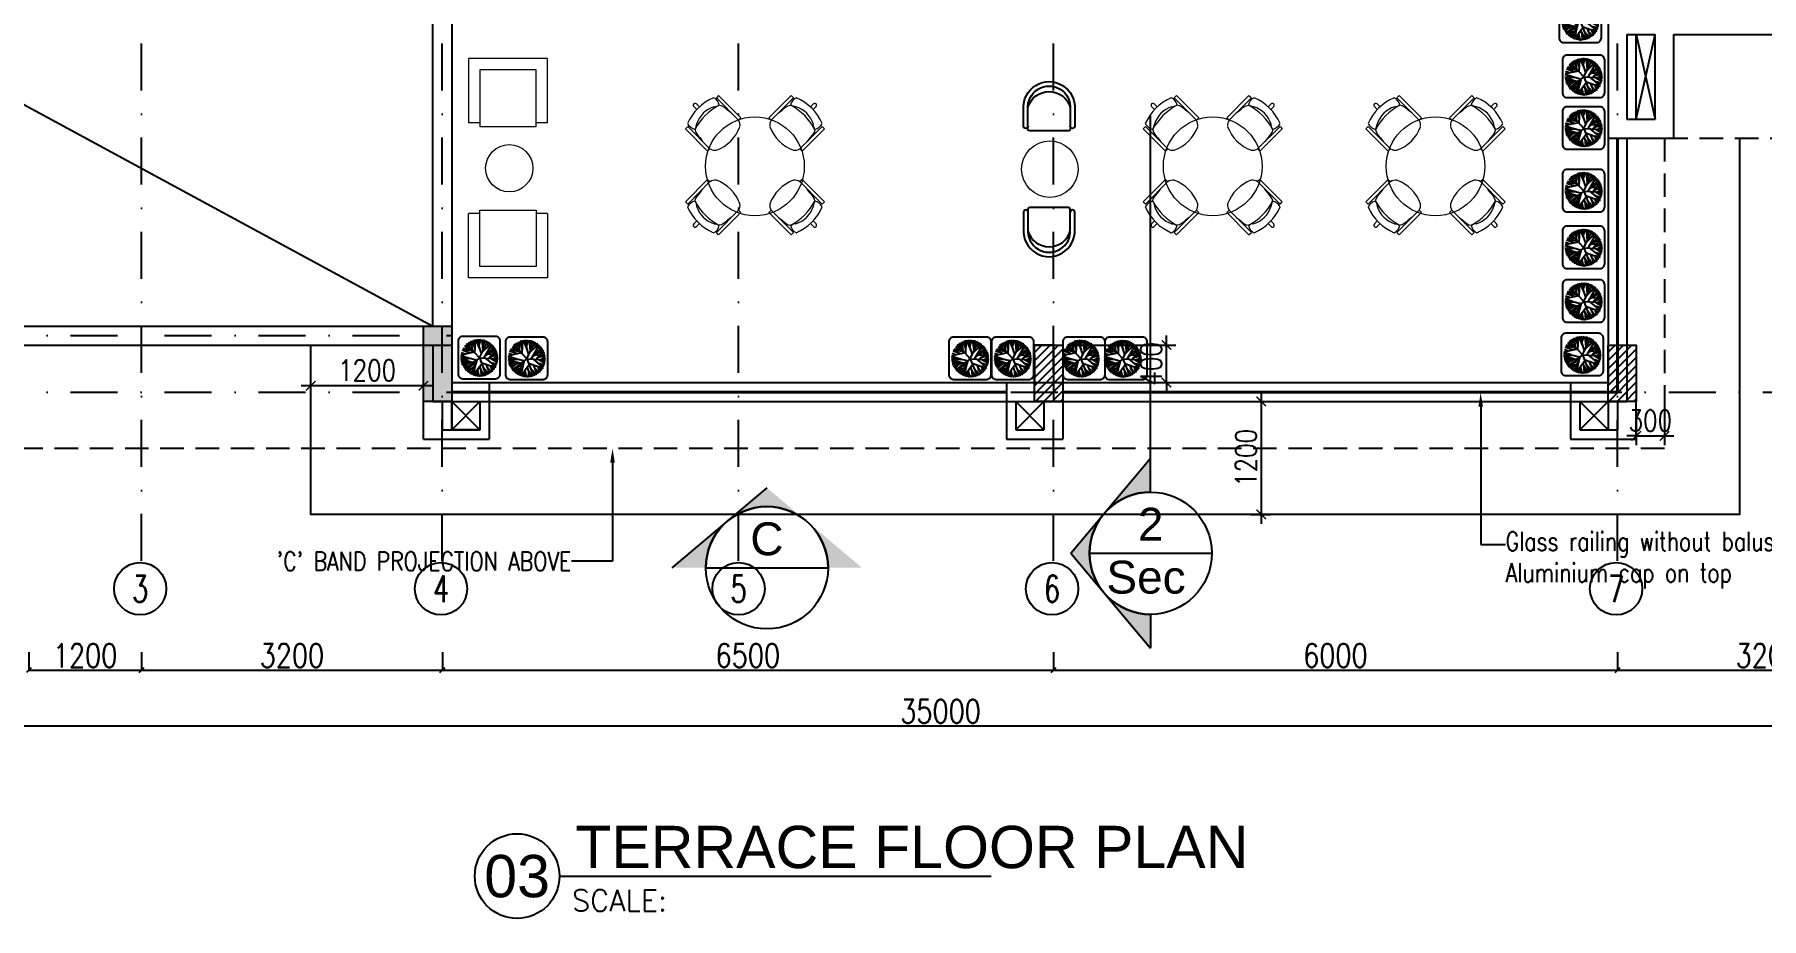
# Model space of a CAD drawing. Extents: x -32840 to 422982, y 280745 to 888746.
# Drawn here: x 221653 to 240023, y 336910 to 346305 of the extents above; entities that cross this region are included whole.
import ezdxf
from ezdxf import colors
from ezdxf.entities.mleader import LeaderData, LeaderLine
from ezdxf.enums import TextEntityAlignment as Align
from ezdxf.math import Vec2, Vec3

# ---------------------------------------------------------------- set-up
doc = ezdxf.new("R2010")
doc.units = 0
doc.header["$LTSCALE"] = 1000
doc.header["$PDMODE"] = 3
for name, pattern in [('CONTINOUS', [0]), ('DASHDOT', [1, 0.5, -0.25, 0, -0.25]), ('HIDDEN', [0.375, 0.25, -0.125])]:
    doc.linetypes.add(name, pattern=pattern)
doc.layers.get('Defpoints').update_dxf_attribs({"linetype": 'HIDDEN'})
for name, color, linetype in [('3', 3, 'Continuous'), ('A-Chejja', 5, 'HIDDEN'), ('a-dim', 3, 'Continuous'), ('A-duct', 1, 'Continuous'), ('A-Floor Projection', 5, 'CONTINOUS'), ('A-GRID', 31, 'DASHDOT'), ('A-GRID NO', 40, 'CONTINOUS'), ('A-LOW-WALL', 4, 'Continuous'), ('A-Rail', 1, 'Continuous'), ('A-Tag LVl', 2, 'Continuous'), ('A-TXT', 6, 'Continuous'), ('A-WALL', 7, 'CONTINOUS'), ('AR-FURNITURE', 1, 'Continuous'), ('N-LANDSCAPE', 94, 'Continuous'), ('Ra-Hatch', 251, 'Continuous'), ('S-RCWALL', 10, 'Continuous'), ('S-RCWALL HATCH', 165, 'Continuous')]:
    doc.layers.add(name, color=color, linetype=linetype)
doc.layers.add('A-Area duct', color=50, linetype='Continuous', plot=False)
doc.layers.add('A-Dim grid', color=3, linetype='Continuous', transparency=0.5)
doc.layers.add('N-FURN', color=1, linetype='Continuous', lineweight=20)
doc.styles.add('Arial', font='arial.ttf')
doc.styles.add('ROMANS', font='romans.shx', dxfattribs={"width": 0.8})
doc.dimstyles.new('A-Dim Grid', dxfattribs={"dimscale": 100, "dimtxt": 2.5, "dimasz": 0.5, "dimexe": 0, "dimexo": 0, "dimgap": 0.3, "dimtad": 1, "dimdec": 0, "dimlfac": -0.01, "dimzin": 3, "dimdsep": 46, "dimtxsty": 'ROMANS', "dimblk": 'OBLIQUE', "dimcen": 5, "dimclrd": 256, "dimclre": 8, "dimclrt": 4, "dimadec": 0, "dimazin": 0, "dimtfac": 1, "dimtdec": 0, "dimtix": 1, "dimtmove": 1, "dimatfit": 3, "dimfxl": 1, "dimfrac": 2, "dimtolj": 1, "dimtzin": 3, "dimlwd": -1, "dimarcsym": 0})
doc.dimstyles.new('dim-1', dxfattribs={"dimscale": 100, "dimtxt": 2.25, "dimasz": 1, "dimexe": 1, "dimexo": 1, "dimgap": 0.5, "dimtad": 1, "dimdec": 0, "dimzin": 3, "dimdsep": 46, "dimtxsty": 'ROMANS', "dimblk": 'ARCHTICK', "dimcen": 0.0625, "dimdle": 1, "dimclrd": 256, "dimclre": 256, "dimclrt": 6, "dimadec": 0, "dimazin": 0, "dimtfac": 1, "dimtdec": 0, "dimtix": 1, "dimtmove": 1, "dimatfit": 3, "dimfxl": 1, "dimfrac": 2, "dimtolj": 1, "dimtzin": 3, "dimarcsym": 0})
pattern_1 = [(45, (225112.27, 435980.47), (-44.194174, 44.194174), [])]

# ---------------------------------------------------------------- blocks, each defined once
blk = doc.blocks.new('TAG-LABEL')
at = {"linetype": 'Continuous'}
blk.add_line((-65.32, 0), (-24.49, 0), dxfattribs=at)
blk.add_circle((-69.32, 0), 4, dxfattribs=at)
at = {"color": 6, "style": 'ROMANS'}
blk.add_text('SCALE:', height=2, dxfattribs=at).set_placement((-64.13, -3.31))
at = {"color": 6}
for tag, p, height, style in [('LABELNAME', (-63.82, 0.75), 4, 'Arial'), ('SCALE', (-52.05, -3.31), 2, 'ROMANS'), ('DES.LINE.01', (-63.94, -6.44), 2, 'ROMANS'), ('DES.LINE.02', (-63.94, -9.56), 2, 'ROMANS')]:
    blk.add_attdef(tag, p, '', height=height, dxfattribs=dict(at, style=style))
at = {"color": 6, "style": 'Arial'}
blk.add_attdef('88', text='', height=4, dxfattribs=at).set_placement((-69.32, 0), align=Align.MIDDLE_CENTER)
blk = doc.blocks.new('TAG-SEC')
blk.add_line((-6.5, 0), (6.5, 0))
blk.add_circle((0, 0), 6.5)
at = {"color": 6, "style": 'Arial'}
blk.add_attdef('88', text='', height=3.5, dxfattribs=at).set_placement((0, 3.08), align=Align.MIDDLE_CENTER)
at = {"color": 6, "style": 'ROMANS', "width": 0.708488}
blk.add_attdef('X8-X-8888', text='', height=1.75, dxfattribs=at).set_placement((-5.58, -2.55), (5.58, -2.55), align=Align.FIT)
blk = doc.blocks.new('TAG-SEC-ARROW')
h = blk.add_hatch(color=256)
h.paths.add_polyline_path([(-10.11, 0), (-6.5, 0, -0.2206), (-4.2, 4.96)])
h.paths.add_polyline_path([(0, 8.49), (-4.16, 5, -0.175251), (0, 6.5, -0.175251), (4.16, 5)])
h.paths.add_polyline_path([(4.2, 4.96, -0.2206), (6.5, 0), (10.11, 0)])
for p, q in [((0, 8.49), (-10.11, 0)), ((0, 8.49), (10.11, 0)), ((-6.5, 0), (-10.11, 0)), ((6.5, 0), (46.5, 0))]:
    blk.add_line(p, q)
blk.add_arc((0, 0), 6.5, 0, 180)
blk = doc.blocks.new('A$Ce1edbb18')
at = {"layer": 'A-Tag LVl'}
h = blk.add_hatch(color=256, dxfattribs=at)
h.paths.add_polyline_path([(14742, -15568), (15103, -15568, -0.2206), (15333, -15071)])
h.paths.add_polyline_path([(15753, -14719), (15337, -15068, -0.175251), (15753, -14918, -0.175251), (16169, -15068)])
h.paths.add_polyline_path([(16173, -15071, -0.2206), (16403, -15568), (16764, -15568)])
blk.add_line((15753, -14719), (14742, -15568), dxfattribs=at)
blk.add_arc((15753, -15568), 650, 0, 180, dxfattribs=at)
at = {"layer": 'A-Tag LVl', "xscale": 100.0000000000005, "yscale": 100.0000000000005, "zscale": 100.0000000000005, "rotation": 90}
blk.add_blockref('TAG-SEC-ARROW', (19835, -15413), dxfattribs=at)
at = {"layer": 'A-Tag LVl'}
ref = blk.add_blockref('TAG-SEC', (19835, -15413), dxfattribs=dict(at, xscale=100, yscale=100, zscale=100))
ref.add_attrib('88', '2', dxfattribs={"layer": '0', "color": 6, "height": 350, "style": 'Arial'}).set_placement((19835, -15105), align=Align.MIDDLE_CENTER)
ref.add_attrib('X8-X-8888', 'Sec', dxfattribs={"layer": '0', "color": 6, "height": 350, "rotation": 360, "style": 'Arial'}).set_placement((19786, -15667), align=Align.MIDDLE_CENTER)
at = {"layer": 'A-Tag LVl', "xscale": 100, "yscale": 100, "zscale": 100}
blk.add_blockref('TAG-SEC', (15753, -15568), dxfattribs=at).add_auto_attribs({'88': 'C'})
blk = doc.blocks.new('_Oblique')
at = {"color": 0, "linetype": 'ByBlock', "lineweight": -2}
blk.add_line((-0.5, -0.5), (0.5, 0.5), dxfattribs=at)
at = {"color": 0, "linetype": 'ByBlock'}
blk.add_line((-0.5, -0.5), (0.5, 0.5), dxfattribs=at)
blk = doc.blocks.new('*D2614')
at = {"layer": 'A-Dim grid', "color": 8, "lineweight": -2, "transparency": 16777216}
for p, q in [((221591, 339740), (221591, 339549)), ((222791, 339740), (222791, 339549))]:
    blk.add_line(p, q, dxfattribs=at)
at = {"layer": 'A-Dim grid', "transparency": 16777216}
blk.add_line((221591, 339549), (222791, 339549), dxfattribs=at)
at = {"layer": 'Defpoints', "color": 0, "transparency": 16777216}
for p in [(221591, 339740), (222791, 339740), (222791, 339549)]:
    blk.add_point(p, dxfattribs=at)
at = {"layer": 'A-Dim grid', "transparency": 16777216, "xscale": 50, "yscale": 50, "zscale": 50, "rotation": 180}
blk.add_blockref('_Oblique', (221591, 339549), dxfattribs=at)
at = {"layer": 'A-Dim grid', "transparency": 16777216, "xscale": 50, "yscale": 50, "zscale": 50}
blk.add_blockref('_Oblique', (222791, 339549), dxfattribs=at)
at = {"layer": 'A-Dim grid', "color": 4, "transparency": 16777216, "insert": (222191, 339704), "char_height": 250, "attachment_point": 5, "style": 'ROMANS'}
blk.add_mtext('\\A1;1200', dxfattribs=at)
blk = doc.blocks.new('*D2615')
at = {"layer": 'A-Dim grid', "color": 8, "lineweight": -2, "transparency": 16777216}
for p, q in [((222791, 339740), (222791, 339549)), ((225991, 339740), (225991, 339549))]:
    blk.add_line(p, q, dxfattribs=at)
at = {"layer": 'A-Dim grid', "transparency": 16777216}
blk.add_line((222791, 339549), (225991, 339549), dxfattribs=at)
at = {"layer": 'Defpoints', "color": 0, "transparency": 16777216}
for p in [(222791, 339740), (225991, 339740), (225991, 339549)]:
    blk.add_point(p, dxfattribs=at)
at = {"layer": 'A-Dim grid', "transparency": 16777216, "xscale": 50, "yscale": 50, "zscale": 50, "rotation": 180}
blk.add_blockref('_Oblique', (222791, 339549), dxfattribs=at)
at = {"layer": 'A-Dim grid', "transparency": 16777216, "xscale": 50, "yscale": 50, "zscale": 50}
blk.add_blockref('_Oblique', (225991, 339549), dxfattribs=at)
at = {"layer": 'A-Dim grid', "color": 4, "transparency": 16777216, "insert": (224391, 339704), "char_height": 250, "attachment_point": 5, "style": 'ROMANS'}
blk.add_mtext('\\A1;3200', dxfattribs=at)
blk = doc.blocks.new('*D2616')
at = {"layer": 'A-Dim grid', "color": 8, "lineweight": -2, "transparency": 16777216}
for p, q in [((225991, 339740), (225991, 339549)), ((232491, 339740), (232491, 339549))]:
    blk.add_line(p, q, dxfattribs=at)
at = {"layer": 'A-Dim grid', "transparency": 16777216}
blk.add_line((225991, 339549), (232491, 339549), dxfattribs=at)
at = {"layer": 'Defpoints', "color": 0, "transparency": 16777216}
for p in [(225991, 339740), (232491, 339740), (232491, 339549)]:
    blk.add_point(p, dxfattribs=at)
at = {"layer": 'A-Dim grid', "transparency": 16777216, "xscale": 50, "yscale": 50, "zscale": 50, "rotation": 180}
blk.add_blockref('_Oblique', (225991, 339549), dxfattribs=at)
at = {"layer": 'A-Dim grid', "transparency": 16777216, "xscale": 50, "yscale": 50, "zscale": 50}
blk.add_blockref('_Oblique', (232491, 339549), dxfattribs=at)
at = {"layer": 'A-Dim grid', "color": 4, "transparency": 16777216, "insert": (229241, 339704), "char_height": 250, "attachment_point": 5, "style": 'ROMANS'}
blk.add_mtext('\\A1;6500', dxfattribs=at)
blk = doc.blocks.new('*D2617')
at = {"layer": 'A-Dim grid', "color": 8, "lineweight": -2, "transparency": 16777216}
for p, q in [((232491, 339740), (232491, 339549)), ((238491, 339740), (238491, 339549))]:
    blk.add_line(p, q, dxfattribs=at)
at = {"layer": 'A-Dim grid', "transparency": 16777216}
blk.add_line((232491, 339549), (238491, 339549), dxfattribs=at)
at = {"layer": 'Defpoints', "color": 0, "transparency": 16777216}
for p in [(232491, 339740), (238491, 339740), (238491, 339549)]:
    blk.add_point(p, dxfattribs=at)
at = {"layer": 'A-Dim grid', "transparency": 16777216, "xscale": 50, "yscale": 50, "zscale": 50, "rotation": 180}
blk.add_blockref('_Oblique', (232491, 339549), dxfattribs=at)
at = {"layer": 'A-Dim grid', "transparency": 16777216, "xscale": 50, "yscale": 50, "zscale": 50}
blk.add_blockref('_Oblique', (238491, 339549), dxfattribs=at)
at = {"layer": 'A-Dim grid', "color": 4, "transparency": 16777216, "insert": (235491, 339704), "char_height": 250, "attachment_point": 5, "style": 'ROMANS'}
blk.add_mtext('\\A1;6000', dxfattribs=at)
blk = doc.blocks.new('*D2618')
at = {"layer": 'A-Dim grid', "color": 8, "lineweight": -2, "transparency": 16777216}
for p, q in [((238491, 339740), (238491, 339549)), ((241691, 339740), (241691, 339549))]:
    blk.add_line(p, q, dxfattribs=at)
at = {"layer": 'A-Dim grid', "transparency": 16777216}
blk.add_line((238491, 339549), (241691, 339549), dxfattribs=at)
at = {"layer": 'Defpoints', "color": 0, "transparency": 16777216}
for p in [(238491, 339740), (241691, 339740), (241691, 339549)]:
    blk.add_point(p, dxfattribs=at)
at = {"layer": 'A-Dim grid', "transparency": 16777216, "xscale": 50, "yscale": 50, "zscale": 50, "rotation": 180}
blk.add_blockref('_Oblique', (238491, 339549), dxfattribs=at)
at = {"layer": 'A-Dim grid', "transparency": 16777216, "xscale": 50, "yscale": 50, "zscale": 50}
blk.add_blockref('_Oblique', (241691, 339549), dxfattribs=at)
at = {"layer": 'A-Dim grid', "color": 4, "transparency": 16777216, "insert": (240091, 339704), "char_height": 250, "attachment_point": 5, "style": 'ROMANS'}
blk.add_mtext('\\A1;3200', dxfattribs=at)
blk = doc.blocks.new('*D2619')
at = {"layer": 'A-Dim grid', "color": 8, "lineweight": -2, "transparency": 16777216}
for p, q in [((213791, 339621), (213791, 338956)), ((248791, 339621), (248791, 338956))]:
    blk.add_line(p, q, dxfattribs=at)
at = {"layer": 'A-Dim grid', "transparency": 16777216}
blk.add_line((213791, 338956), (248791, 338956), dxfattribs=at)
at = {"layer": 'Defpoints', "color": 0, "transparency": 16777216}
for p in [(213791, 339621), (248791, 339621), (248791, 338956)]:
    blk.add_point(p, dxfattribs=at)
at = {"layer": 'A-Dim grid', "transparency": 16777216, "xscale": 50, "yscale": 50, "zscale": 50, "rotation": 180}
blk.add_blockref('_Oblique', (213791, 338956), dxfattribs=at)
at = {"layer": 'A-Dim grid', "transparency": 16777216, "xscale": 50, "yscale": 50, "zscale": 50}
blk.add_blockref('_Oblique', (248791, 338956), dxfattribs=at)
at = {"layer": 'A-Dim grid', "color": 4, "transparency": 16777216, "insert": (231291, 339111), "char_height": 250, "attachment_point": 5, "style": 'ROMANS'}
blk.add_mtext('\\A1;35000', dxfattribs=at)
blk = doc.blocks.new('_ArchTick')
at = {"color": 0, "linetype": 'ByBlock', "const_width": 0.15}
blk.add_lwpolyline([(-0.5, -0.5), (0.5, 0.5)], dxfattribs=at)
blk = doc.blocks.new('*D2535')
at = {"layer": 'a-dim', "lineweight": -2, "transparency": 16777216}
for p, q in [((224591, 342505), (224591, 342673)), ((225791, 342505), (225791, 342673)), ((225891, 342573), (224491, 342573))]:
    blk.add_line(p, q, dxfattribs=at)
at = {"layer": 'Defpoints', "color": 0, "transparency": 16777216}
for p in [(224591, 342573), (224591, 342405), (225791, 342405)]:
    blk.add_point(p, dxfattribs=at)
at = {"layer": 'a-dim', "lineweight": -2, "transparency": 16777216, "xscale": 100, "yscale": 100, "zscale": 100, "rotation": 180}
blk.add_blockref('_ArchTick', (224591, 342573), dxfattribs=at)
at = {"layer": 'a-dim', "lineweight": -2, "transparency": 16777216, "xscale": 100, "yscale": 100, "zscale": 100}
blk.add_blockref('_ArchTick', (225791, 342573), dxfattribs=at)
at = {"layer": 'a-dim', "color": 6, "transparency": 16777216, "insert": (225191, 342736), "char_height": 225, "attachment_point": 5, "style": 'ROMANS'}
blk.add_mtext('\\A1;1200', dxfattribs=at)
blk = doc.blocks.new('*D2536')
at = {"layer": 'a-dim', "lineweight": -2, "transparency": 16777216}
for p, q in [((238691, 342305), (238691, 341939)), ((238991, 342305), (238991, 341939)), ((238691, 342039), (238591, 342039)), ((238691, 342039), (238991, 342039)), ((238991, 342039), (239091, 342039))]:
    blk.add_line(p, q, dxfattribs=at)
at = {"layer": 'Defpoints', "color": 0, "transparency": 16777216}
for p in [(238691, 342405), (238991, 342405), (238991, 342039)]:
    blk.add_point(p, dxfattribs=at)
at = {"layer": 'a-dim', "lineweight": -2, "transparency": 16777216, "xscale": 100, "yscale": 100, "zscale": 100}
blk.add_blockref('_ArchTick', (238691, 342039), dxfattribs=at)
at = {"layer": 'a-dim', "lineweight": -2, "transparency": 16777216, "xscale": 100, "yscale": 100, "zscale": 100, "rotation": 180}
blk.add_blockref('_ArchTick', (238991, 342039), dxfattribs=at)
at = {"layer": 'a-dim', "color": 6, "transparency": 16777216, "insert": (238841, 342202), "char_height": 225, "attachment_point": 5, "style": 'ROMANS'}
blk.add_mtext('\\A1;300', dxfattribs=at)
blk = doc.blocks.new('*D2543')
at = {"layer": 'a-dim', "lineweight": -2, "transparency": 16777216}
for p, q in [((232691, 343005), (233793, 343005)), ((233693, 343005), (233693, 343105)), ((233693, 342605), (233693, 343005)), ((232691, 342605), (233793, 342605)), ((233693, 342605), (233693, 342505))]:
    blk.add_line(p, q, dxfattribs=at)
at = {"layer": 'Defpoints', "color": 0, "transparency": 16777216}
for p in [(232591, 343005), (233693, 343005), (232591, 342605)]:
    blk.add_point(p, dxfattribs=at)
at = {"layer": 'a-dim', "lineweight": -2, "transparency": 16777216, "xscale": 100, "yscale": 100, "zscale": 100}
for p, rotation in [((233693, 343005), 270), ((233693, 342605), 90)]:
    blk.add_blockref('_ArchTick', p, dxfattribs=dict(at, rotation=rotation))
at = {"layer": 'a-dim', "color": 6, "transparency": 16777216, "insert": (233531, 342805), "char_height": 225, "attachment_point": 5, "rotation": 90, "style": 'ROMANS'}
blk.add_mtext('\\A1;400', dxfattribs=at)
blk = doc.blocks.new('*D2718')
at = {"layer": 'a-dim', "lineweight": -2, "transparency": 16777216}
for p, q in [((234702, 342505), (234702, 341105)), ((234589, 342405), (234802, 342405)), ((234589, 341205), (234802, 341205))]:
    blk.add_line(p, q, dxfattribs=at)
at = {"layer": 'Defpoints', "color": 0, "transparency": 16777216}
for p in [(234489, 342405), (234489, 341205), (234702, 341205)]:
    blk.add_point(p, dxfattribs=at)
at = {"layer": 'a-dim', "lineweight": -2, "transparency": 16777216, "xscale": 100, "yscale": 100, "zscale": 100}
for p, rotation in [((234702, 342405), 90), ((234702, 341205), 270)]:
    blk.add_blockref('_ArchTick', p, dxfattribs=dict(at, rotation=rotation))
at = {"layer": 'a-dim', "color": 6, "transparency": 16777216, "insert": (234540, 341805), "char_height": 225, "attachment_point": 5, "rotation": 90, "style": 'ROMANS'}
blk.add_mtext('\\A1;1200', dxfattribs=at)
blk = doc.blocks.new('WWWWW')
at = {"layer": 'N-FURN', "lineweight": 5}
for p, q in [((370912, -176778), (370943, -176810)), ((370972, -176781), (370941, -176750)), ((371128, -176780), (371156, -176775)), ((371156, -176775), (371182, -176763)), ((371208, -176769), (371182, -176763)), ((371240, -176789), (371208, -176769)), ((371271, -176817), (371240, -176789)), ((371311, -176845), (371271, -176817)), ((371813, -176845), (371853, -176817)), ((371853, -176817), (371884, -176789)), ((371884, -176789), (371917, -176769)), ((371917, -176769), (371942, -176763)), ((371969, -176775), (371942, -176763)), ((371997, -176780), (371969, -176775)), ((372152, -176781), (372184, -176750)), ((372212, -176778), (372182, -176810)), ((370925, -177020), (370936, -176993)), ((370925, -177020), (370930, -177045)), ((370930, -177045), (370950, -177078)), ((370936, -176993), (370942, -176965)), ((370950, -177078), (370978, -177109)), ((372174, -177078), (372147, -177109)), ((372194, -177045), (372174, -177078)), ((372188, -176993), (372183, -176965)), ((372200, -177020), (372188, -176993)), ((372200, -177020), (372194, -177045)), ((370978, -177109), (371006, -177149)), ((372147, -177109), (372118, -177149)), ((370925, -177783), (370930, -177757)), ((370925, -177783), (370936, -177809)), ((370930, -177757), (370950, -177725)), ((370936, -177809), (370942, -177837)), ((370950, -177725), (370978, -177693)), ((370978, -177693), (371006, -177654)), ((372147, -177693), (372118, -177654)), ((372174, -177725), (372147, -177693)), ((372194, -177757), (372174, -177725)), ((372188, -177809), (372183, -177837)), ((372200, -177783), (372188, -177809)), ((372200, -177783), (372194, -177757)), ((370912, -178025), (370943, -177993)), ((371271, -177986), (371240, -178014)), ((371311, -177958), (371271, -177986)), ((371813, -177958), (371853, -177986)), ((371853, -177986), (371884, -178014)), ((372212, -178025), (372182, -177993)), ((370972, -178022), (370941, -178053)), ((371128, -178023), (371156, -178028)), ((371156, -178028), (371182, -178039)), ((371208, -178034), (371182, -178039)), ((371240, -178014), (371208, -178034)), ((371884, -178014), (371917, -178034)), ((371917, -178034), (371942, -178039)), ((371969, -178028), (371942, -178039)), ((371997, -178023), (371969, -178028)), ((372152, -178022), (372184, -178053))]:
    blk.add_line(p, q, dxfattribs=at)
for points in [[(371176, -176661), (371152, -176686), (371389, -176923), (371413, -176898)], [(371948, -176661), (371973, -176686), (371736, -176923), (371711, -176898)], [(370847, -176989), (370822, -177014), (371059, -177251), (371084, -177226)], [(372278, -176989), (372302, -177014), (372065, -177251), (372040, -177226)], [(370847, -177814), (370822, -177789), (371059, -177552), (371084, -177576)], [(372278, -177814), (372302, -177789), (372065, -177552), (372040, -177576)], [(371176, -178142), (371152, -178117), (371389, -177880), (371413, -177904)], [(371948, -178142), (371973, -178117), (371736, -177880), (371711, -177904)]]:
    blk.add_lwpolyline(points, close=True, dxfattribs=at)
blk.add_circle((371562, -177413), 525, dxfattribs=at)
for centre, radius, start, end in [((371329, -177168), 527, 113.1534, 156.6199), ((371081, -176778), 103, 8.1567, 66.3325), ((372044, -176778), 103, 113.6675, 171.8433), ((371795, -177168), 527, 23.3801, 66.8466), ((370926, -176764), 20.1, 44.5638, 225.2094), ((371468, -177307), 614, 118.1857, 152.168), ((371209, -177048), 280, 106.8842, 162.889), ((371656, -177307), 614, 27.832, 61.8143), ((371916, -177048), 280, 17.111, 73.1158), ((372198, -176764), 20.1, 314.7906, 135.4362), ((370959, -176893), 132, 210.2855, 254.7717), ((371011, -176849), 417, 289.7357, 340.0375), ((371297, -176978), 107, 352.8416, 31.0828), ((371827, -176978), 107, 148.9172, 187.1584), ((372113, -176849), 417, 199.9625, 250.2643), ((372165, -176893), 132, 285.2283, 329.7145), ((371139, -177142), 100, 236.8897, 277.6146), ((371986, -177142), 100, 262.3854, 303.1103), ((371139, -177660), 100, 82.3854, 123.1103), ((371011, -177954), 417, 19.9625, 70.2643), ((372113, -177954), 417, 109.7357, 160.0375), ((371986, -177660), 100, 56.8897, 97.6146), ((370959, -177910), 132, 105.2283, 149.7145), ((371468, -177496), 614, 207.832, 241.8143), ((371297, -177824), 107, 328.9172, 7.1584), ((371827, -177824), 107, 172.8416, 211.0828), ((371656, -177496), 614, 298.1857, 332.168), ((372165, -177910), 132, 30.2855, 74.7717), ((371329, -177634), 527, 203.3801, 246.8466), ((371209, -177755), 280, 197.111, 253.1158), ((371916, -177755), 280, 286.8842, 342.889), ((371795, -177634), 527, 293.1534, 336.6199), ((370926, -178039), 20.1, 134.7906, 315.4362), ((371081, -178025), 103, 293.6675, 351.8433), ((372044, -178025), 103, 188.1567, 246.3325), ((372198, -178039), 20.1, 224.5638, 45.2094)]:
    blk.add_arc(centre, radius, start, end, dxfattribs=at)
blk = doc.blocks.new('FSDFD')
at = {"layer": 'N-FURN'}
for p, q in [((-91899, -972803, 0), (-92739, -972814, 0)), ((-92739, -972814, 0), (-92730, -973498, 0)), ((-91890, -973486, 0), (-91899, -972803, 0)), ((-92017, -972924, 0), (-92618, -972932, 0)), ((-92618, -972932, 0), (-92610, -973533, 0)), ((-92009, -973525, 0), (-92017, -972924, 0)), ((-92610, -973496, 0), (-92730, -973498, 0)), ((-92610, -973533, 0), (-92009, -973525, 0)), ((-91890, -973486, 0), (-92010, -973488, 0))]:
    blk.add_line(p, q, dxfattribs=at)
blk = doc.blocks.new('DFGDF')
at = {"layer": 'AR-FURNITURE'}
for p, q in [((202460, 85242), (202460, 85059)), ((202507, 85272), (202507, 85059)), ((202938, 85291), (202526, 85291)), ((202957, 85059), (202957, 85272)), ((203005, 85059), (203005, 85242))]:
    blk.add_line(p, q, dxfattribs=at)
for centre, radius, start, end in [((202484, 85242), 23.7, 0, 180), ((202526, 85272), 19, 90, 180), ((202938, 85272), 19, 0, 90), ((202981, 85242), 23.7, 0, 180), ((202732, 85041), 273, 176.2971, 3.7029), ((202732, 85041), 226, 175.548, 4.452)]:
    blk.add_arc(centre, radius, start, end, dxfattribs=at)
at = {"layer": 'AR-FURNITURE', "color": 8}
blk.add_arc((202732, 85108), 235, 196.3349, 343.6651, dxfattribs=at)
blk = doc.blocks.new('A$C24053CDC')
at = {"layer": '3'}
for points in [[(198, 371), (121, 459)], [(154, 419), (133, 466)], [(169, 403), (145, 471)], [(169, 446), (146, 471)], [(247, 248), (156, 479)], [(234, 390), (173, 483)], [(202, 438), (189, 487)], [(243, 363), (198, 488)], [(224, 460), (207, 489)], [(215, 327), (327, 480)], [(226, 412), (222, 492)], [(266, 447), (230, 493)], [(272, 404), (255, 493)], [(287, 426), (267, 492)], [(278, 456), (283, 489)], [(280, 272), (339, 475)], [(282, 442), (306, 487)], [(300, 342), (329, 479)], [(320, 362), (360, 466)], [(247, 248), (0, 262)], [(65, 258), (0, 238)], [(28, 248), (0, 252)], [(52, 281), (3, 276)], [(48, 258), (3, 269)], [(45, 252), (3, 216)], [(43, 286), (4, 290)], [(105, 233), (4, 203)], [(93, 257), (8, 309)], [(41, 321), (11, 318)], [(104, 305), (15, 329)], [(69, 314), (23, 347)], [(125, 255), (27, 136)], [(169, 252), (31, 363)], [(81, 321), (36, 371), (100, 353), (78, 427)], [(222, 309), (37, 375)], [(67, 381), (45, 386)], [(89, 357), (52, 398)], [(76, 371), (61, 408)], [(89, 403), (67, 415)], [(189, 252), (81, 65)], [(93, 381), (84, 431)], [(149, 361), (89, 436)], [(141, 381), (100, 443)], [(161, 330), (109, 451)], [(133, 443), (116, 455)], [(247, 248), (137, 25)], [(249, 247), (248, 247), (245, 247), (248, 247), (249, 247)], [(247, 248), (442, 398)], [(247, 248), (417, 62)], [(287, 278), (493, 224)], [(291, 310), (435, 407)], [(300, 342), (398, 442)], [(327, 306), (483, 316)], [(339, 414), (381, 452)], [(339, 381), (432, 410)], [(339, 318), (435, 404)], [(344, 309), (493, 262)], [(347, 262), (494, 252)], [(367, 390), (414, 427)], [(367, 310), (462, 366)], [(385, 296), (489, 294)], [(389, 258), (493, 258)], [(393, 249), (493, 216)], [(405, 333), (452, 382)], [(409, 288), (493, 258)], [(418, 313), (474, 342)], [(424, 296), (487, 305)], [(437, 278), (490, 281)], [(441, 325), (469, 354)], [(455, 333), (479, 329)], [(459, 316), (482, 321)], [(57, 220), (4, 208)], [(78, 225), (8, 188)], [(76, 197), (11, 173)], [(45, 187), (19, 155)], [(117, 164), (31, 131)], [(169, 215), (32, 131)], [(64, 144), (36, 119)], [(156, 194), (41, 111)], [(81, 140), (45, 107)], [(95, 111), (51, 98)], [(118, 126), (60, 86)], [(178, 140), (88, 61)], [(137, 196), (92, 196)], [(210, 172), (92, 57)], [(122, 66), (98, 50)], [(137, 102), (112, 41)], [(165, 83), (121, 34)], [(152, 57), (158, 18)], [(191, 81), (169, 13)], [(178, 41), (182, 9)], [(189, 130), (193, 6)], [(197, 146), (211, 4)], [(219, 191), (282, 4)], [(252, 90), (224, 1)], [(239, 127), (295, 5)], [(243, 58), (268, 1)], [(250, 38), (243, 0)], [(306, 184), (299, 5)], [(302, 127), (335, 17)], [(315, 173), (490, 211)], [(319, 75), (319, 10)], [(328, 159), (466, 135)], [(339, 147), (352, 24)], [(343, 105), (380, 38)], [(347, 71), (374, 37)], [(352, 132), (459, 122)], [(370, 184), (473, 147)], [(377, 130), (437, 90)], [(381, 102), (381, 41)], [(381, 74), (393, 47)], [(385, 147), (470, 142)], [(394, 85), (400, 53)], [(405, 111), (428, 79)], [(435, 197), (485, 179)]]:
    blk.add_lwpolyline(points, dxfattribs=at)
blk = doc.blocks.new('Tag-Stair-No')
blk.add_circle((0, 0), 1.369)
at = {"color": 6, "style": 'ROMANS', "width": 0.7}
blk.add_attdef('SN', text='', height=1.4, dxfattribs=at).set_placement((0, -0.003), align=Align.MIDDLE)
blk = doc.blocks.new('GR')
at = {"layer": 'A-GRID'}
for p, q in [((225368, 436985), (225368, 465812)), ((228568, 436985), (228568, 465812)), ((231718, 436985), (231718, 465812)), ((235068, 436985), (235068, 465812)), ((241068, 436985), (241068, 465812)), ((213612, 439380), (228668, 439380)), ((213612, 438780), (256876, 438780))]:
    blk.add_line(p, q, dxfattribs=at)
at = {"layer": 'A-GRID NO', "xscale": 203.2, "yscale": 203.2, "zscale": 203.2}
for p, values in [((225354, 436690), {'SN': '3'}), ((228554, 436690), {'SN': '4'}), ((231719, 436690), {'SN': '5'}), ((235054, 436690), {'SN': '6'}), ((241054, 436690), {'SN': '7'})]:
    blk.add_blockref('Tag-Stair-No', p, dxfattribs=at).add_auto_attribs(values)

msp = doc.modelspace()

# ---------------------------------------------------------------- hatches: boundary and pattern name
at = {"layer": 'S-RCWALL HATCH'}
msp.add_hatch(color=253, dxfattribs=at).paths.add_polyline_path([(226090.6, 343205.3), (225790.6, 343205.3), (225790.6, 342405.3), (226090.6, 342405.3)])
h = msp.add_hatch(dxfattribs=at)
h.set_pattern_fill('ANSI31', color=253, scale=500, style=0)
h.set_pattern_definition(pattern_1)
h.paths.add_polyline_path([(232590.6, 342405.3), (232290.6, 342405.3), (232290.6, 343005.3), (232590.6, 343005.3)])
h = msp.add_hatch(dxfattribs=at)
h.set_pattern_fill('ANSI31', color=253, scale=500, style=0)
h.set_pattern_definition(pattern_1)
h.paths.add_polyline_path([(238390.6, 343005.3), (238690.6, 343005.3), (238690.6, 342405.3), (238390.6, 342405.3)])

# ---------------------------------------------------------------- linework, layer by layer
at = {"layer": 'A-Area duct'}
msp.add_lwpolyline([(226090.6, 342405.3), (226390.6, 342405.3), (226390.6, 342105.3), (226090.6, 342105.3)], close=True, dxfattribs=at)
at = {"layer": 'A-Chejja', "color": 1}
for p, q in [((238990.6, 345205), (238990.6, 342105)), ((238990.6, 341905), (213690.6, 341905))]:
    msp.add_line(p, q, dxfattribs=at)
at = {"layer": 'A-Chejja'}
msp.add_line((238990.6, 345205), (248190.6, 345205), dxfattribs=at)
at = {"layer": 'A-duct'}
for p, q in [((213890.6, 349705), (225890.6, 343205)), ((238690.6, 345405.3), (238690.6, 346305.3)), ((238690.6, 345405), (238890.6, 346305)), ((238690.6, 346305), (238890.6, 345405)), ((226090.6, 342405.3), (226090.6, 342105.3)), ((226390.6, 342405.3), (226090.6, 342105.3)), ((226090.6, 342403.1), (226390.6, 342105.3)), ((232090.6, 342405.3), (232390.6, 342105.3)), ((232390.6, 342405.3), (232090.6, 342105.3)), ((238390.6, 342105.3), (238090.6, 342405.3)), ((238390.6, 342405.3), (238090.6, 342105.3)), ((238390.6, 342405.3), (238390.6, 342105.3))]:
    msp.add_line(p, q, dxfattribs=at)
at = {"layer": 'A-Floor Projection'}
msp.add_lwpolyline([(239790.6, 345205), (239790.5, 341205.3), (224590.5, 341205.3), (224590.6, 343005.3)], dxfattribs=at)
at = {"layer": 'A-LOW-WALL'}
for p, q in [((238390.6, 345205), (238390.6, 342605)), ((238590.6, 345205), (238590.6, 342405)), ((225890.6, 343005), (225890.6, 342405)), ((226090.6, 343005), (226090.6, 342605)), ((226090.6, 342605), (238390.6, 342605)), ((225890.6, 342405), (238590.6, 342405))]:
    msp.add_line(p, q, dxfattribs=at)
at = {"layer": 'A-Rail'}
for p, q in [((238484.6, 345205), (238484.6, 342511)), ((238496.6, 345205), (238496.6, 342499)), ((226090.6, 342511), (231990.6, 342511)), ((226090.6, 342499), (231990.6, 342499)), ((232590.6, 342511), (238484.6, 342511)), ((232590.6, 342499), (238496.6, 342499))]:
    msp.add_line(p, q, dxfattribs=at)
at = {"layer": 'A-WALL'}
for p, q in [((238390.6, 354705), (238390.6, 346305)), ((226090.6, 349905), (226090.6, 343005)), ((225890.6, 343205), (225890.6, 349705)), ((238390.6, 346305), (238390.6, 345205)), ((238590.6, 346305), (238890.6, 346305)), ((238590.6, 346305), (238590.6, 345405)), ((238890.6, 345405), (238890.6, 346305)), ((239090.6, 346305), (241590.6, 346305)), ((239090.6, 345205), (239090.6, 346305)), ((238590.6, 345405), (238890.6, 345405)), ((238390.6, 345205), (239090.6, 345205)), ((213890.6, 343205), (225890.6, 343205)), ((218790.6, 343005), (226090.6, 343005)), ((232490.6, 343005), (232290.6, 343005)), ((232490.6, 343005), (232490.6, 342405)), ((232290.6, 342905), (232290.6, 342605)), ((226090.6, 342605.3), (226390.6, 342605.3)), ((226390.6, 342605.3), (226490.6, 342605.3)), ((226490.6, 342605.3), (226490.6, 342005.3)), ((231990.6, 342605.3), (232590.6, 342605.3)), ((231990.6, 342605.3), (231990.6, 342405.3)), ((231990.6, 342605.3), (231990.6, 342005.3)), ((232590.6, 342605.3), (232590.6, 342405.3)), ((237990.6, 342605.3), (237990.6, 342005.3)), ((237990.6, 342605.3), (238390.6, 342605.3)), ((225990.6, 342405.3), (225990.6, 342105.3)), ((226090.6, 342405.3), (225990.6, 342405.3)), ((226090.6, 342405.3), (226390.6, 342405.3)), ((226390.6, 342405.3), (226390.6, 342105.3)), ((232090.6, 342405.3), (232090.6, 342105.3)), ((232090.6, 342405.3), (232390.6, 342405.3)), ((232490.6, 342405), (232290.6, 342405)), ((232390.6, 342405.3), (232390.6, 342105.3)), ((232590.6, 342405.3), (232590.6, 342005.3)), ((238090.6, 342405.3), (238090.6, 342105.3)), ((238090.6, 342405.3), (238390.6, 342405.3)), ((238490.6, 342405.3), (238490.6, 342105.3)), ((238690.6, 342005.3), (238690.6, 342405.3)), ((225990.6, 342105.3), (226390.6, 342105.3)), ((232090.6, 342105.3), (232390.6, 342105.3)), ((238090.6, 342105.3), (238490.6, 342105.3)), ((225790.6, 342005.3), (226490.6, 342005.3)), ((231990.6, 342005.3), (232590.6, 342005.3)), ((237990.6, 342005.3), (238690.6, 342005.3))]:
    msp.add_line(p, q, dxfattribs=at)
msp.add_lwpolyline([(225790.6, 342005.3), (225790.6, 342405.3)], dxfattribs=at)
at = {"layer": 'N-FURN', "lineweight": 5}
for centre, radius in [((232453, 344874.3), 300), ((226703, 344884.3), 251.2)]:
    msp.add_circle(centre, radius, dxfattribs=at)
at = {"layer": 'N-LANDSCAPE', "ltscale": 10}
for points in [[(237919.7, 346220.6), (238269.7, 346220.6, 0.4142136), (238319.7, 346270.6), (238319.7, 346620.6, 0.4142136), (238269.7, 346670.6), (237919.7, 346670.6, 0.4142136), (237869.7, 346620.6), (237869.7, 346270.6, 0.4142136)], [(237955.2, 345635.8), (238305.2, 345635.8, 0.4142136), (238355.2, 345685.8), (238355.2, 346035.8, 0.4142136), (238305.2, 346085.8), (237955.2, 346085.8, 0.4142136), (237905.2, 346035.8), (237905.2, 345685.8, 0.4142136)], [(237955.2, 345087.8), (238305.2, 345087.8, 0.4142136), (238355.2, 345137.8), (238355.2, 345487.8, 0.4142136), (238305.2, 345537.8), (237955.2, 345537.8, 0.4142136), (237905.2, 345487.8), (237905.2, 345137.8, 0.4142136)], [(237955.2, 344421.7), (238305.2, 344421.7, 0.4142136), (238355.2, 344471.7), (238355.2, 344821.7, 0.4142136), (238305.2, 344871.7), (237955.2, 344871.7, 0.4142136), (237905.2, 344821.7), (237905.2, 344471.7, 0.4142136)], [(237955.2, 343818.3), (238305.2, 343818.3, 0.4142136), (238355.2, 343868.3), (238355.2, 344218.3, 0.4142136), (238305.2, 344268.3), (237955.2, 344268.3, 0.4142136), (237905.2, 344218.3), (237905.2, 343868.3, 0.4142136)], [(237955.2, 343247.4), (238305.2, 343247.4, 0.4142136), (238355.2, 343297.4), (238355.2, 343647.4, 0.4142136), (238305.2, 343697.4), (237955.2, 343697.4, 0.4142136), (237905.2, 343647.4), (237905.2, 343297.4, 0.4142136)], [(226207.9, 342647.4), (226557.9, 342647.4, 0.4142136), (226607.9, 342697.4), (226607.9, 343047.4, 0.4142136), (226557.9, 343097.4), (226207.9, 343097.4, 0.4142136), (226157.9, 343047.4), (226157.9, 342697.4, 0.4142136)], [(226712.2, 342639.5), (227062.2, 342639.5, 0.4142136), (227112.2, 342689.5), (227112.2, 343039.5, 0.4142136), (227062.2, 343089.5), (226712.2, 343089.5, 0.4142136), (226662.2, 343039.5), (226662.2, 342689.5, 0.4142136)], [(231429.5, 342639.5), (231779.5, 342639.5, 0.4142136), (231829.5, 342689.5), (231829.5, 343039.5, 0.4142136), (231779.5, 343089.5), (231429.5, 343089.5, 0.4142136), (231379.5, 343039.5), (231379.5, 342689.5, 0.4142136)], [(231882.5, 342639.5), (232232.5, 342639.5, 0.4142136), (232282.5, 342689.5), (232282.5, 343039.5, 0.4142136), (232232.5, 343089.5), (231882.5, 343089.5, 0.4142136), (231832.5, 343039.5), (231832.5, 342689.5, 0.4142136)], [(232640.9, 342639.5), (232990.9, 342639.5, 0.4142136), (233040.9, 342689.5), (233040.9, 343039.5, 0.4142136), (232990.9, 343089.5), (232640.9, 343089.5, 0.4142136), (232590.9, 343039.5), (232590.9, 342689.5, 0.4142136)], [(233089, 342638.4), (233439, 342638.4, 0.4142136), (233489, 342688.4), (233489, 343038.4, 0.4142136), (233439, 343088.4), (233089, 343088.4, 0.4142136), (233039, 343038.4), (233039, 342688.4, 0.4142136)], [(237941.3, 342679.8), (238291.3, 342679.8, 0.4142136), (238341.3, 342729.8), (238341.3, 343079.8, 0.4142136), (238291.3, 343129.8), (237941.3, 343129.8, 0.4142136), (237891.3, 343079.8), (237891.3, 342729.8, 0.4142136)]]:
    msp.add_lwpolyline(points, format="xyb", close=True, dxfattribs=at)
at = {"layer": 'S-RCWALL'}
for points in [[(225790.6, 343205.3), (226090.6, 343205.3), (226090.6, 342405.3), (225790.6, 342405.3)], [(232590.6, 342405.3), (232290.6, 342405.3), (232290.6, 343005.3), (232590.6, 343005.3)], [(238390.6, 343005.3), (238690.6, 343005.3), (238690.6, 342405.3), (238390.6, 342405.3)]]:
    msp.add_lwpolyline(points, close=True, dxfattribs=at)

# ---------------------------------------------------------------- block references
msp.add_blockref('A$Ce1edbb18', (213690.6, 356205))
at = {"layer": 'A-GRID NO'}
msp.add_blockref('GR', (-2577.2, -96275.4), dxfattribs=at)
at = {"layer": 'A-Tag LVl'}
ref = msp.add_blockref('TAG-LABEL', (234584.8, 337359.8), dxfattribs=dict(at, xscale=112.5, yscale=112.5, zscale=112.5))
ref.add_attrib('88', '03', dxfattribs={"layer": '0', "color": 6, "height": 450, "style": 'Arial'}).set_placement((226786.4, 337359.8), align=Align.MIDDLE_CENTER)
ref.add_attrib('LABELNAME', 'TERRACE FLOOR PLAN', (227405.1, 337444.2), dxfattribs={"layer": '0', "color": 6, "height": 450, "style": 'Arial'})
at = {"layer": 'N-FURN', "lineweight": 5, "rotation": 359.2368413493979}
msp.add_blockref('FSDFD', (331957.8, 1317542.3, 0), dxfattribs=at)
at = {"layer": 'N-FURN', "lineweight": 5, "xscale": -1}
for name, p, rotation in [('DFGDF', (29713.6, 430572.6), 180), ('FSDFD', (331957.8, -627773.7, 0), 180.7631586506021)]:
    msp.add_blockref(name, p, dxfattribs=dict(at, rotation=rotation))
at = {"layer": 'N-FURN', "lineweight": 5}
msp.add_blockref('DFGDF', (29713.6, 259176), dxfattribs=at)
at = {"layer": 'N-LANDSCAPE', "ltscale": 10, "xscale": 0.8064, "yscale": 0.8064, "zscale": 0.8064, "rotation": 180}
for p in [(238295.7, 346641.1), (238331.1, 346056.3), (238331.1, 345508.2), (238331.1, 344842.2), (238331.1, 344238.7), (238331.1, 343667.8), (226583.8, 343067.9), (227088.2, 343060), (231805.5, 343060), (232258.4, 343060), (232981.3, 343060), (233429.3, 343058.9), (238317.2, 343100.3)]:
    msp.add_blockref('A$C24053CDC', p, dxfattribs=at)
at = {"layer": 'Ra-Hatch', "lineweight": 5}
for p in [(-142245.9, 522317.6), (-137376.3, 522317.6), (-135006.5, 522317.6)]:
    msp.add_blockref('WWWWW', p, dxfattribs=at)

# ---------------------------------------------------------------- dimensions: what is measured, and where the dimension line sits
at = {"layer": 'a-dim'}
dim = msp.add_linear_dim(base=(233693.1, 343005), p1=(232590.6, 342605), p2=(232590.9, 343005), angle=90, dimstyle='dim-1', dxfattribs=at)
dim.commit()
dim.dimension.update_dxf_attribs({"geometry": '*D2543', "text_midpoint": (233530.6, 342805)})
for base, p1, p2, picture, middle in [((224590.6, 342573.2), (225790.6, 342405.3), (224590.6, 342405.3), '*D2535', (225190.6, 342735.7)), ((238990.6, 342039.2), (238690.6, 342405.3), (238990.6, 342405.3), '*D2536', (238840.6, 342201.7))]:
    dim = msp.add_linear_dim(base=base, p1=p1, p2=p2, dimstyle='dim-1', dxfattribs=at)
    dim.commit()
    dim.dimension.update_dxf_attribs({"geometry": picture, "text_midpoint": middle})
dim = msp.add_aligned_dim(p1=(234488.7, 342405), p2=(234488.7, 341205.3), distance=213.8, dimstyle='dim-1', dxfattribs=at)
dim.commit()
dim.dimension.update_dxf_attribs({"geometry": '*D2718', "text_midpoint": (234540, 341805.1)})
at = {"layer": 'A-Dim grid'}
for base, p1, p2, picture, middle in [((222790.6, 339549), (221590.6, 339740.5), (222790.6, 339740.5), '*D2614', (222190.6, 339704)), ((225990.6, 339549), (222790.6, 339740.5), (225990.6, 339740.5), '*D2615', (224390.6, 339704)), ((232490.6, 339549), (225990.6, 339740.5), (232490.6, 339740.5), '*D2616', (229240.6, 339704)), ((238490.6, 339549), (232490.6, 339740.5), (238490.6, 339740.5), '*D2617', (235490.6, 339704)), ((241690.6, 339549), (238490.6, 339740.5), (241690.6, 339740.5), '*D2618', (240090.6, 339704)), ((248790.8, 338956.4), (213790.6, 339620.9), (248790.8, 339620.9), '*D2619', (231290.7, 339111.4))]:
    dim = msp.add_linear_dim(base=base, p1=p1, p2=p2, dimstyle='A-Dim Grid', dxfattribs=at)
    dim.commit()
    dim.dimension.update_dxf_attribs({"geometry": picture, "text_midpoint": middle})

# ---------------------------------------------------------------- leaders
at = {"layer": 'A-TXT'}
ml = msp.add_multileader_mtext('Standard', dxfattribs=at)
ml.set_content('Glass railing without baluster\\PAluminium cap on top', color=256, style='ROMANS')
ml.set_leader_properties()
ml.build(insert=Vec2(0, 0))
ml.multileader.update_dxf_attribs({"dogleg_length": 50, "arrow_head_size": 150})
ctx = ml.context
ctx.base_point, ctx.char_height, ctx.arrow_head_size, ctx.plane_origin = Vec3(237299.4, 340885.1), 200, 150, Vec3(245129.7, 339884)
notes = []
notes.append((ctx, [(0, (1, 1, 0), (237036.3, 340885.1), (1, 0), 263.1, [(0, [(237036.3, 342499)], 0, [])])]))
ctx.mtext.insert, ctx.mtext.flow_direction = Vec3(237301.4, 341018.4), 5
ml = msp.add_multileader_mtext('Standard', dxfattribs=at)
ml.set_content("'C' BAND PROJECTION ABOVE", color=256, style='ROMANS')
ml.set_leader_properties()
ml.build(insert=Vec2(0, 0))
ml.multileader.update_dxf_attribs({"dogleg_length": 50, "arrow_head_size": 150})
ctx = ml.context
ctx.base_point, ctx.char_height, ctx.arrow_head_size, ctx.plane_origin = Vec3(223810.2, 340706.6), 200, 150, Vec3(218915.1, 340061.5)
ctx.text_align_type = 2
notes.append((ctx, [(0, (1, 1, 0), (227801.4, 340706.6), (-1, 0), 436.7, [(0, [(227801.4, 341905)], 0, [])])]))
ctx.mtext.insert, ctx.mtext.alignment, ctx.mtext.flow_direction = Vec3(227362.7, 340806.6), 3, 5
for ctx, leaders in notes:
    for number, flags, end, landing, length, lines in leaders:
        leader = LeaderData()
        leader.index, (leader.has_last_leader_line, leader.has_dogleg_vector, leader.attachment_direction) = number, flags
        leader.last_leader_point, leader.dogleg_vector, leader.dogleg_length = Vec3(end), Vec3(landing), length
        for number, points, colour, breaks in lines:
            line = LeaderLine()
            line.index, line.vertices, line.color, line.breaks = number, Vec3.list(points), colors.encode_raw_color(colour), breaks
            leader.lines.append(line)
        ctx.leaders.append(leader)

doc.saveas('drawing.dxf')
